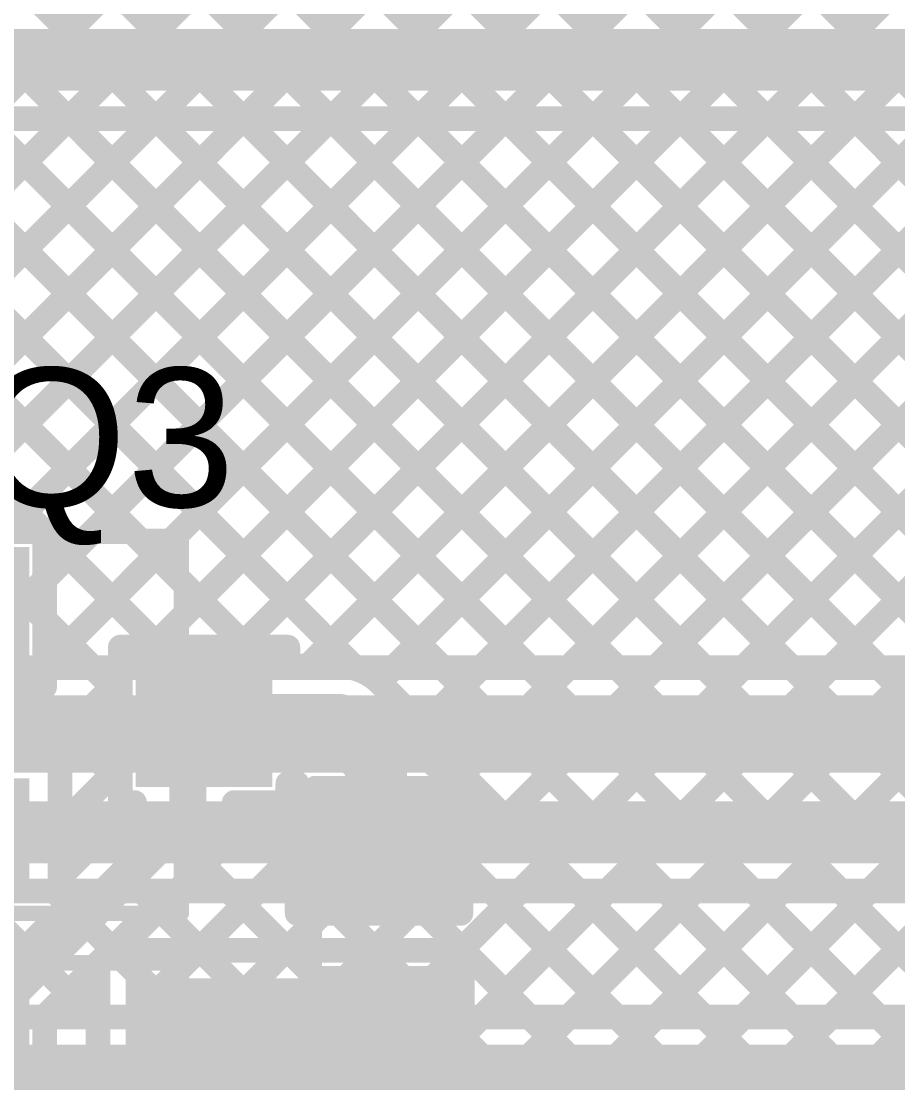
# Model space of a CAD drawing. Header units: millimetres. Extents: x -0.08 to 7.12, y -0.08 to 3.98.
# Drawn here: x 4.8322 to 5.1159, y 3.1992 to 3.5427 of the extents above; entities that cross this region are included whole.
import ezdxf

# ---------------------------------------------------------------- set-up
doc = ezdxf.new("R2010")
doc.units = ezdxf.units.MM
doc.header["$MEASUREMENT"] = 0
for name, color, linetype in [('BottomLayer', 5, 'Continuous'), ('TopLayer', 1, 'Continuous'), ('TopOverlay', 2, 'Continuous'), ('TopPaste', 8, 'Continuous'), ('TopSolder', 216, 'Continuous')]:
    doc.layers.add(name, color=color, linetype=linetype)
doc.styles.add('Arial', font='', dxfattribs={"height": 0.2})
doc.styles.get('Arial').set_extended_font_data('Arial')

# ---------------------------------------------------------------- blocks, each defined once
blk = doc.blocks.new('RES_0603_41')
at = {"layer": 'TopLayer'}
for points in [[(-0.015, 0.0175), (-0.015, -0.0175), (-0.045, -0.0175), (-0.045, 0.0175)], [(0.045, 0.0175), (0.045, -0.0175), (0.015, -0.0175), (0.015, 0.0175)]]:
    blk.add_hatch(color=1, dxfattribs=at).paths.add_polyline_path(points)
at = {"layer": 'TopPaste'}
for points in [[(-0.015, 0.0175), (-0.015, -0.0175), (-0.045, -0.0175), (-0.045, 0.0175)], [(0.045, 0.0175), (0.045, -0.0175), (0.015, -0.0175), (0.015, 0.0175)]]:
    blk.add_hatch(color=8, dxfattribs=at).paths.add_polyline_path(points)
at = {"layer": 'TopSolder'}
for points in [[(-0.011, 0.0215), (-0.011, -0.0215), (-0.049, -0.0215), (-0.049, 0.0215)], [(0.049, 0.0215), (0.049, -0.0215), (0.011, -0.0215), (0.011, 0.0215)]]:
    blk.add_hatch(color=216, dxfattribs=at).paths.add_polyline_path(points)
at = {"layer": 'TopOverlay', "const_width": 0.005}
for points in [[(-0.048, 0.021), (0.048, 0.021)], [(-0.048, 0.021), (-0.048, -0.021)], [(0.048, 0.021), (0.048, -0.021)], [(-0.048, -0.021), (0.048, -0.021)]]:
    blk.add_lwpolyline(points, dxfattribs=at)
at = {"layer": 'TopOverlay', "const_width": 0.0025}
for points in [[(-0.04925, 0.021, 1), (-0.04675, 0.021, 1)], [(-0.04925, 0.021, 1), (-0.04675, 0.021, 1)], [(0.04675, 0.021, 1), (0.04925, 0.021, 1)], [(0.04675, 0.021, 1), (0.04925, 0.021, 1)], [(-0.04925, -0.021, 1), (-0.04675, -0.021, 1)], [(-0.04925, -0.021, 1), (-0.04675, -0.021, 1)], [(0.04675, -0.021, 1), (0.04925, -0.021, 1)], [(0.04675, -0.021, 1), (0.04925, -0.021, 1)]]:
    blk.add_lwpolyline(points, format="xyb", close=True, dxfattribs=at)
blk = doc.blocks.new('SOT_23_61')
at = {"layer": 'TopLayer'}
for points in [[(-0.01614, 0.05748), (0.01614, 0.05748), (0.01614, 0.02126), (-0.01614, 0.02126)], [(-0.05354, -0.02126), (-0.02126, -0.02126), (-0.02126, -0.05748), (-0.05354, -0.05748)], [(0.02126, -0.02126), (0.05354, -0.02126), (0.05354, -0.05748), (0.02126, -0.05748)]]:
    blk.add_hatch(color=1, dxfattribs=at).paths.add_polyline_path(points)
at = {"layer": 'TopPaste'}
for points in [[(-0.01614, 0.05748), (0.01614, 0.05748), (0.01614, 0.02126), (-0.01614, 0.02126)], [(-0.05354, -0.02126), (-0.02126, -0.02126), (-0.02126, -0.05748), (-0.05354, -0.05748)], [(0.02126, -0.02126), (0.05354, -0.02126), (0.05354, -0.05748), (0.02126, -0.05748)]]:
    blk.add_hatch(color=8, dxfattribs=at).paths.add_polyline_path(points)
at = {"layer": 'TopSolder'}
for points in [[(-0.02014, 0.06148), (0.02014, 0.06148), (0.02014, 0.01726), (-0.02014, 0.01726)], [(-0.05754, -0.01726), (-0.01726, -0.01726), (-0.01726, -0.06148), (-0.05754, -0.06148)], [(0.01726, -0.01726), (0.05754, -0.01726), (0.05754, -0.06148), (0.01726, -0.06148)]]:
    blk.add_hatch(color=216, dxfattribs=at).paths.add_polyline_path(points)
at = {"layer": 'TopOverlay', "const_width": 0.005}
for points in [[(-0.061, -0.023), (-0.061, 0.032)], [(-0.022, 0.032), (-0.061, 0.032)], [(0.061, 0.032), (0.022, 0.032)], [(0.061, -0.023), (0.061, 0.032)], [(0.013, -0.031), (-0.013, -0.031)], [(-0.061, -0.046), (-0.066, -0.041)], [(-0.066, -0.051), (-0.066, -0.041)], [(-0.066, -0.051), (-0.061, -0.046)]]:
    blk.add_lwpolyline(points, dxfattribs=at)
at = {"layer": 'TopOverlay', "const_width": 0.0025}
for points in [[(-0.06225, 0.032, 1), (-0.05975, 0.032, 1)], [(-0.06225, 0.032, 1), (-0.05975, 0.032, 1)], [(-0.02325, 0.032, 1), (-0.02075, 0.032, 1)], [(0.02075, 0.032, 1), (0.02325, 0.032, 1)], [(0.05975, 0.032, 1), (0.06225, 0.032, 1)], [(0.05975, 0.032, 1), (0.06225, 0.032, 1)], [(-0.06225, -0.023, 1), (-0.05975, -0.023, 1)], [(0.05975, -0.023, 1), (0.06225, -0.023, 1)], [(-0.01425, -0.031, 1), (-0.01175, -0.031, 1)], [(0.01175, -0.031, 1), (0.01425, -0.031, 1)], [(-0.06725, -0.041, 1), (-0.06475, -0.041, 1)], [(-0.06725, -0.041, 1), (-0.06475, -0.041, 1)], [(-0.06225, -0.046, 1), (-0.05975, -0.046, 1)], [(-0.06225, -0.046, 1), (-0.05975, -0.046, 1)], [(-0.06725, -0.051, 1), (-0.06475, -0.051, 1)], [(-0.06725, -0.051, 1), (-0.06475, -0.051, 1)]]:
    blk.add_lwpolyline(points, format="xyb", close=True, dxfattribs=at)
blk = doc.blocks.new('SOT_23_62')
at = {"layer": 'TopLayer'}
for points in [[(-0.01614, 0.05748), (0.01614, 0.05748), (0.01614, 0.02126), (-0.01614, 0.02126)], [(-0.05354, -0.02126), (-0.02126, -0.02126), (-0.02126, -0.05748), (-0.05354, -0.05748)], [(0.02126, -0.02126), (0.05354, -0.02126), (0.05354, -0.05748), (0.02126, -0.05748)]]:
    blk.add_hatch(color=1, dxfattribs=at).paths.add_polyline_path(points)
at = {"layer": 'TopPaste'}
for points in [[(-0.01614, 0.05748), (0.01614, 0.05748), (0.01614, 0.02126), (-0.01614, 0.02126)], [(-0.05354, -0.02126), (-0.02126, -0.02126), (-0.02126, -0.05748), (-0.05354, -0.05748)], [(0.02126, -0.02126), (0.05354, -0.02126), (0.05354, -0.05748), (0.02126, -0.05748)]]:
    blk.add_hatch(color=8, dxfattribs=at).paths.add_polyline_path(points)
at = {"layer": 'TopSolder'}
for points in [[(-0.02014, 0.06148), (0.02014, 0.06148), (0.02014, 0.01726), (-0.02014, 0.01726)], [(-0.05754, -0.01726), (-0.01726, -0.01726), (-0.01726, -0.06148), (-0.05754, -0.06148)], [(0.01726, -0.01726), (0.05754, -0.01726), (0.05754, -0.06148), (0.01726, -0.06148)]]:
    blk.add_hatch(color=216, dxfattribs=at).paths.add_polyline_path(points)
at = {"layer": 'TopOverlay', "const_width": 0.005}
for points in [[(-0.061, -0.023), (-0.061, 0.032)], [(-0.022, 0.032), (-0.061, 0.032)], [(0.061, 0.032), (0.022, 0.032)], [(0.061, -0.023), (0.061, 0.032)], [(0.013, -0.031), (-0.013, -0.031)], [(-0.061, -0.046), (-0.066, -0.041)], [(-0.066, -0.051), (-0.066, -0.041)], [(-0.066, -0.051), (-0.061, -0.046)]]:
    blk.add_lwpolyline(points, dxfattribs=at)
at = {"layer": 'TopOverlay', "const_width": 0.0025}
for points in [[(-0.06225, 0.032, 1), (-0.05975, 0.032, 1)], [(-0.06225, 0.032, 1), (-0.05975, 0.032, 1)], [(-0.02325, 0.032, 1), (-0.02075, 0.032, 1)], [(0.02075, 0.032, 1), (0.02325, 0.032, 1)], [(0.05975, 0.032, 1), (0.06225, 0.032, 1)], [(0.05975, 0.032, 1), (0.06225, 0.032, 1)], [(-0.06225, -0.023, 1), (-0.05975, -0.023, 1)], [(0.05975, -0.023, 1), (0.06225, -0.023, 1)], [(-0.01425, -0.031, 1), (-0.01175, -0.031, 1)], [(0.01175, -0.031, 1), (0.01425, -0.031, 1)], [(-0.06725, -0.041, 1), (-0.06475, -0.041, 1)], [(-0.06725, -0.041, 1), (-0.06475, -0.041, 1)], [(-0.06225, -0.046, 1), (-0.05975, -0.046, 1)], [(-0.06225, -0.046, 1), (-0.05975, -0.046, 1)], [(-0.06725, -0.051, 1), (-0.06475, -0.051, 1)], [(-0.06725, -0.051, 1), (-0.06475, -0.051, 1)]]:
    blk.add_lwpolyline(points, format="xyb", close=True, dxfattribs=at)

msp = doc.modelspace()

# ---------------------------------------------------------------- hatches: boundary and pattern name
at = {"layer": 'TopLayer'}
msp.add_hatch(color=1, dxfattribs=at).paths.add_polyline_path([(4.866, 3.141), (4.966, 3.141), (4.966, 3.233), (4.866, 3.233)])

# ---------------------------------------------------------------- linework, layer by layer
at = {"layer": 'BottomLayer'}
for points, const_width in [([(4.55434, 3.776), (4.99684, 3.3335)], 0.008), ([(4.58263, 3.776), (5.02513, 3.3335)], 0.008), ([(4.61091, 3.776), (5.05341, 3.3335)], 0.008), ([(4.6392, 3.776), (5.0817, 3.3335)], 0.008), ([(4.6416, 3.3335), (5.0841, 3.776)], 0.008), ([(4.66748, 3.776), (5.10998, 3.3335)], 0.008), ([(4.66989, 3.3335), (5.11239, 3.776)], 0.008), ([(4.69576, 3.776), (5.13826, 3.3335)], 0.008), ([(4.69817, 3.3335), (5.14067, 3.776)], 0.008), ([(4.72405, 3.776), (5.16655, 3.3335)], 0.008), ([(4.72646, 3.3335), (5.16896, 3.776)], 0.008), ([(4.75233, 3.776), (5.19196, 3.33637)], 0.008), ([(4.75474, 3.3335), (5.19724, 3.776)], 0.008), ([(4.78062, 3.776), (5.20611, 3.35051)], 0.008), ([(4.78303, 3.3335), (5.22553, 3.776)], 0.008), ([(4.8089, 3.776), (5.22025, 3.36465)], 0.008), ([(4.8154, 3.33759), (5.25381, 3.776)], 0.008), ([(4.83719, 3.776), (5.23439, 3.3788)], 0.008), ([(4.83959, 3.3335), (5.28209, 3.776)], 0.008), ([(4.86547, 3.776), (5.24853, 3.39294)], 0.008), ([(4.86788, 3.3335), (5.31038, 3.776)], 0.008), ([(4.89616, 3.3335), (5.33866, 3.776)], 0.008), ([(4.92445, 3.3335), (5.36695, 3.776)], 0.008), ([(4.95273, 3.3335), (5.39523, 3.776)], 0.008), ([(4.98102, 3.3335), (5.42352, 3.776)], 0.008), ([(5.0093, 3.3335), (5.4518, 3.776)], 0.008), ([(5.03758, 3.3335), (5.48008, 3.776)], 0.008), ([(5.06587, 3.3335), (5.50837, 3.776)], 0.008), ([(5.09415, 3.3335), (5.53665, 3.776)], 0.008), ([(4.65516, 3.6469), (4.96856, 3.3335)], 0.008), ([(4.55564, 3.63329), (4.85543, 3.3335)], 0.008), ([(4.58392, 3.63329), (4.88371, 3.3335)], 0.008), ([(4.6122, 3.63329), (4.91199, 3.3335)], 0.008), ([(4.64396, 3.62981), (4.94027, 3.3335)], 0.008), ([(4.82628, 3.3335), (5.18909, 3.3335)], 0.008), ([(4.812, 3.312), (5.198, 3.312)], 0.025), ([(4.6348, 3.2802), (5.3802, 3.2802)], 0.02), ([(4.64329, 3.2612), (5.3802, 3.2612)], 0.008), ([(4.81145, 3.2205), (4.85214, 3.2612)], 0.008), ([(4.81459, 3.2612), (4.85529, 3.2205)], 0.008), ([(4.83973, 3.2205), (4.88043, 3.2612)], 0.008), ([(4.84288, 3.2612), (4.88358, 3.2205)], 0.008), ([(4.86802, 3.2205), (4.90871, 3.2612)], 0.008), ([(4.87116, 3.2612), (4.91186, 3.2205)], 0.008), ([(4.8963, 3.2205), (4.937, 3.2612)], 0.008), ([(4.89945, 3.2612), (4.94014, 3.2205)], 0.008), ([(4.92458, 3.2205), (4.96528, 3.2612)], 0.008), ([(4.92773, 3.2612), (4.96843, 3.2205)], 0.008), ([(4.95287, 3.2205), (4.99357, 3.2612)], 0.008), ([(4.95602, 3.2612), (4.99671, 3.2205)], 0.008), ([(4.98115, 3.2205), (5.02185, 3.2612)], 0.008), ([(4.98429, 3.2612), (5.02499, 3.2205)], 0.008), ([(5.00944, 3.2205), (5.05013, 3.2612)], 0.008), ([(5.01258, 3.2612), (5.05327, 3.2205)], 0.008), ([(5.03772, 3.2205), (5.07842, 3.2612)], 0.008), ([(5.04086, 3.2612), (5.08156, 3.2205)], 0.008), ([(5.06601, 3.2205), (5.1067, 3.2612)], 0.008), ([(5.06915, 3.2612), (5.10984, 3.2205)], 0.008), ([(5.09429, 3.2205), (5.13499, 3.2612)], 0.008), ([(5.09743, 3.2612), (5.13813, 3.2205)], 0.008), ([(4.477, 3.2205), (5.48309, 3.2205)], 0.008), ([(4.477, 3.199), (5.492, 3.199)], 0.025)]:
    msp.add_lwpolyline(points, dxfattribs=dict(at, const_width=const_width))
at = {"layer": 'BottomLayer', "const_width": 0.004}
for points in [[(4.83759, 3.3335, 1), (4.84159, 3.3335, 1)], [(4.85343, 3.3335, 1), (4.85743, 3.3335, 1)], [(4.86588, 3.3335, 1), (4.86988, 3.3335, 1)], [(4.88171, 3.3335, 1), (4.88571, 3.3335, 1)], [(4.89416, 3.3335, 1), (4.89816, 3.3335, 1)], [(4.90999, 3.3335, 1), (4.91399, 3.3335, 1)], [(4.92245, 3.3335, 1), (4.92645, 3.3335, 1)], [(4.93827, 3.3335, 1), (4.94227, 3.3335, 1)], [(4.95073, 3.3335, 1), (4.95473, 3.3335, 1)], [(4.96656, 3.3335, 1), (4.97056, 3.3335, 1)], [(4.97902, 3.3335, 1), (4.98302, 3.3335, 1)], [(4.99484, 3.3335, 1), (4.99884, 3.3335, 1)], [(5.0073, 3.3335, 1), (5.0113, 3.3335, 1)], [(5.02313, 3.3335, 1), (5.02713, 3.3335, 1)], [(5.03558, 3.3335, 1), (5.03958, 3.3335, 1)], [(5.05141, 3.3335, 1), (5.05541, 3.3335, 1)], [(5.06387, 3.3335, 1), (5.06787, 3.3335, 1)], [(5.0797, 3.3335, 1), (5.0837, 3.3335, 1)], [(5.09215, 3.3335, 1), (5.09615, 3.3335, 1)], [(5.10798, 3.3335, 1), (5.11198, 3.3335, 1)], [(4.84088, 3.2612, 1), (4.84488, 3.2612, 1)], [(4.85014, 3.2612, 1), (4.85414, 3.2612, 1)], [(4.86916, 3.2612, 1), (4.87316, 3.2612, 1)], [(4.87843, 3.2612, 1), (4.88243, 3.2612, 1)], [(4.89745, 3.2612, 1), (4.90145, 3.2612, 1)], [(4.90671, 3.2612, 1), (4.91071, 3.2612, 1)], [(4.92573, 3.2612, 1), (4.92973, 3.2612, 1)], [(4.935, 3.2612, 1), (4.939, 3.2612, 1)], [(4.95402, 3.2612, 1), (4.95802, 3.2612, 1)], [(4.96328, 3.2612, 1), (4.96728, 3.2612, 1)], [(4.98229, 3.2612, 1), (4.98629, 3.2612, 1)], [(4.99157, 3.2612, 1), (4.99557, 3.2612, 1)], [(5.01058, 3.2612, 1), (5.01458, 3.2612, 1)], [(5.01985, 3.2612, 1), (5.02385, 3.2612, 1)], [(5.03886, 3.2612, 1), (5.04286, 3.2612, 1)], [(5.04813, 3.2612, 1), (5.05213, 3.2612, 1)], [(5.06715, 3.2612, 1), (5.07115, 3.2612, 1)], [(5.07642, 3.2612, 1), (5.08042, 3.2612, 1)], [(5.09543, 3.2612, 1), (5.09943, 3.2612, 1)], [(5.1047, 3.2612, 1), (5.1087, 3.2612, 1)], [(4.83773, 3.2205, 1), (4.84173, 3.2205, 1)], [(4.85329, 3.2205, 1), (4.85729, 3.2205, 1)], [(4.86602, 3.2205, 1), (4.87002, 3.2205, 1)], [(4.88158, 3.2205, 1), (4.88558, 3.2205, 1)], [(4.8943, 3.2205, 1), (4.8983, 3.2205, 1)], [(4.90986, 3.2205, 1), (4.91386, 3.2205, 1)], [(4.92258, 3.2205, 1), (4.92658, 3.2205, 1)], [(4.93814, 3.2205, 1), (4.94214, 3.2205, 1)], [(4.95087, 3.2205, 1), (4.95487, 3.2205, 1)], [(4.96643, 3.2205, 1), (4.97043, 3.2205, 1)], [(4.97915, 3.2205, 1), (4.98315, 3.2205, 1)], [(4.99471, 3.2205, 1), (4.99871, 3.2205, 1)], [(5.00744, 3.2205, 1), (5.01144, 3.2205, 1)], [(5.02299, 3.2205, 1), (5.02699, 3.2205, 1)], [(5.03572, 3.2205, 1), (5.03972, 3.2205, 1)], [(5.05127, 3.2205, 1), (5.05527, 3.2205, 1)], [(5.06401, 3.2205, 1), (5.06801, 3.2205, 1)], [(5.07956, 3.2205, 1), (5.08356, 3.2205, 1)], [(5.09229, 3.2205, 1), (5.09629, 3.2205, 1)], [(5.10784, 3.2205, 1), (5.11184, 3.2205, 1)]]:
    msp.add_lwpolyline(points, format="xyb", close=True, dxfattribs=at)
at = {"layer": 'TopLayer'}
for points, const_width in [([(4.68361, 3.5302), (5.5072, 3.5302)], 0.02), ([(4.72013, 3.5112), (5.5072, 3.5112)], 0.008), ([(4.72013, 3.38375), (4.84759, 3.5112)], 0.008), ([(4.72013, 3.35546), (4.87587, 3.5112)], 0.008), ([(4.73429, 3.5112), (4.90535, 3.34014)], 0.008), ([(4.76246, 3.3695), (4.90415, 3.5112)], 0.008), ([(4.76258, 3.5112), (4.94063, 3.33315)], 0.008), ([(4.79086, 3.5112), (5.406, 2.89606)], 0.008), ([(4.79878, 3.37754), (4.93244, 3.5112)], 0.008), ([(4.81915, 3.5112), (5.406, 2.92434)], 0.008), ([(4.82707, 3.37754), (4.96072, 3.5112)], 0.008), ([(4.83974, 3.36193), (4.98901, 3.5112)], 0.008), ([(4.83974, 3.33365), (5.01729, 3.5112)], 0.008), ([(4.84743, 3.5112), (5.406, 2.95263)], 0.008), ([(4.87452, 3.34014), (5.04558, 3.5112)], 0.008), ([(4.87571, 3.5112), (5.406, 2.98091)], 0.008), ([(4.9028, 3.34014), (5.07386, 3.5112)], 0.008), ([(4.904, 3.5112), (5.406, 3.0092)], 0.008), ([(4.92495, 3.334), (5.10214, 3.5112)], 0.008), ([(4.93228, 3.5112), (5.406, 3.03748)], 0.008), ([(4.94805, 3.32881), (5.13043, 3.5112)], 0.008), ([(4.96057, 3.5112), (5.406, 3.06576)], 0.008), ([(4.96208, 3.31456), (5.15871, 3.5112)], 0.008), ([(4.9625, 3.06043), (5.41327, 3.5112)], 0.008), ([(4.9625, 3.08871), (5.38499, 3.5112)], 0.008), ([(4.9625, 3.11699), (5.3567, 3.5112)], 0.008), ([(4.97437, 3.242), (5.24357, 3.5112)], 0.008), ([(4.9745, 3.27042), (5.21528, 3.5112)], 0.008), ([(4.9745, 3.2987), (5.187, 3.5112)], 0.008), ([(4.975, 3.21435), (5.27185, 3.5112)], 0.008), ([(4.975, 3.18606), (5.30013, 3.5112)], 0.008), ([(4.975, 3.15778), (5.32842, 3.5112)], 0.008), ([(4.98885, 3.5112), (5.406, 3.09405)], 0.008), ([(5.01714, 3.5112), (5.40556, 3.12278)], 0.008), ([(5.04542, 3.5112), (5.41101, 3.14561)], 0.008), ([(5.0737, 3.5112), (6.43375, 2.15115)], 0.008), ([(5.10199, 3.5112), (6.4395, 2.17369)], 0.008), ([(4.72013, 3.49708), (4.83967, 3.37754)], 0.008), ([(4.78552, 3.37754), (4.83974, 3.37754)], 0.008), ([(4.83974, 3.32726), (4.83974, 3.37754)], 0.008), ([(4.83974, 3.37747), (4.87707, 3.34014)], 0.008), ([(4.83974, 3.34919), (4.86426, 3.32467)], 0.008), ([(4.86426, 3.34014), (4.91848, 3.34014)], 0.008), ([(4.86426, 3.28986), (4.86426, 3.34014)], 0.008), ([(4.91848, 3.334), (4.91848, 3.34014)], 0.008), ([(4.91848, 3.334), (4.935, 3.334)], 0.008), ([(4.84212, 3.30774), (4.86426, 3.32988)], 0.008), ([(4.94846, 3.32841), (4.96041, 3.31646)], 0.008), ([(4.83282, 3.32726), (4.83974, 3.32726)], 0.008), ([(4.83338, 3.32726), (4.86426, 3.29638)], 0.008), ([(4.89137, 3.315), (4.935, 3.315)], 0.02), ([(4.935, 3.315), (4.947, 3.303)], 0.02), ([(4.88612, 3.30975), (4.89137, 3.315)], 0.012), ([(4.812, 3.312), (4.83381, 3.312)], 0.01), ([(4.88612, 3.28592), (4.88612, 3.30975)], 0.012), ([(4.83746, 3.30774), (4.84474, 3.30774)], 0.008), ([(4.84474, 3.26576), (4.84474, 3.30774)], 0.008), ([(4.947, 3.273), (4.947, 3.303)], 0.02), ([(4.96515, 3.30863), (4.97177, 3.302)], 0.008), ([(4.84474, 3.28208), (4.86426, 3.3016)], 0.008), ([(4.966, 3.302), (4.9745, 3.302)], 0.008), ([(4.97177, 3.302), (4.9745, 3.29927)], 0.008), ([(4.9745, 3.254), (4.9745, 3.302)], 0.008), ([(4.9745, 3.29927), (5.406, 2.86777)], 0.008), ([(4.91848, 3.296), (4.9215, 3.296)], 0.008), ([(4.91848, 3.28986), (4.91848, 3.296)], 0.008), ([(4.9215, 3.254), (4.9215, 3.296)], 0.008), ([(4.82474, 3.22454), (4.88612, 3.28592)], 0.012), ([(4.84474, 3.26576), (4.86884, 3.28986)], 0.008), ([(4.84474, 3.28762), (4.85567, 3.27669)], 0.008), ([(4.86426, 3.28986), (4.86884, 3.28986)], 0.008), ([(4.90032, 3.28108), (4.90909, 3.28986)], 0.008), ([(4.90112, 3.28592), (4.90112, 3.28986)], 0.008), ([(4.90112, 3.28986), (4.91848, 3.28986)], 0.008), ([(4.90112, 3.28781), (4.9215, 3.26743)], 0.008), ([(4.81263, 3.2776), (4.84074, 3.2776)], 0.01), ([(4.86341, 3.242), (4.89672, 3.27531)], 0.008), ([(4.88952, 3.242), (4.9215, 3.27398)], 0.008), ([(4.9745, 3.27099), (5.406, 2.83949)], 0.008), ([(4.89103, 3.26962), (4.91864, 3.242)], 0.008), ([(4.87688, 3.25547), (4.89036, 3.242)], 0.008), ([(4.9178, 3.242), (4.9298, 3.254)], 0.008), ([(4.9215, 3.254), (4.947, 3.254)], 0.008), ([(4.93493, 3.254), (4.94693, 3.242)], 0.008), ([(4.94608, 3.242), (4.95808, 3.254)], 0.008), ([(4.947, 3.254), (4.9745, 3.254)], 0.008), ([(4.96321, 3.254), (5.406, 2.81121)], 0.008), ([(4.86341, 3.242), (4.9215, 3.242)], 0.008), ([(4.9215, 3.242), (4.9745, 3.242)], 0.008), ([(4.9215, 3.242), (4.9745, 3.242)], 0.008), ([(4.975, 3.132), (4.975, 3.242)], 0.008), ([(4.83974, 3.21833), (4.857, 3.23559)], 0.008), ([(4.857, 3.132), (4.857, 3.23559)], 0.008), ([(4.8486, 3.22719), (4.857, 3.21879)], 0.008), ([(4.947, 3.219), (4.948, 3.22)], 0.02), ([(4.947, 3.189), (4.947, 3.219)], 0.02), ([(4.83974, 3.18926), (4.83974, 3.21833)], 0.008), ([(4.916, 3.177), (4.916, 3.187)], 0.075), ([(4.975, 3.21393), (5.09079, 3.09814)], 0.008), ([(4.83974, 3.19222), (4.857, 3.20948)], 0.008), ([(4.916, 2.91), (4.916, 3.177)], 0.075), ([(4.83974, 3.20777), (4.857, 3.19051)], 0.008)]:
    msp.add_lwpolyline(points, dxfattribs=dict(at, const_width=const_width))
for points, const_width in [([(4.84543, 3.5112, 1), (4.84943, 3.5112, 1)], 0.004), ([(4.84559, 3.5112, 1), (4.84959, 3.5112, 1)], 0.004), ([(4.87371, 3.5112, 1), (4.87771, 3.5112, 1)], 0.004), ([(4.87387, 3.5112, 1), (4.87787, 3.5112, 1)], 0.004), ([(4.902, 3.5112, 1), (4.906, 3.5112, 1)], 0.004), ([(4.90215, 3.5112, 1), (4.90615, 3.5112, 1)], 0.004), ([(4.93028, 3.5112, 1), (4.93428, 3.5112, 1)], 0.004), ([(4.93044, 3.5112, 1), (4.93444, 3.5112, 1)], 0.004), ([(4.95857, 3.5112, 1), (4.96257, 3.5112, 1)], 0.004), ([(4.95872, 3.5112, 1), (4.96272, 3.5112, 1)], 0.004), ([(4.98685, 3.5112, 1), (4.99085, 3.5112, 1)], 0.004), ([(4.98701, 3.5112, 1), (4.99101, 3.5112, 1)], 0.004), ([(5.01514, 3.5112, 1), (5.01914, 3.5112, 1)], 0.004), ([(5.01529, 3.5112, 1), (5.01929, 3.5112, 1)], 0.004), ([(5.04342, 3.5112, 1), (5.04742, 3.5112, 1)], 0.004), ([(5.04358, 3.5112, 1), (5.04758, 3.5112, 1)], 0.004), ([(5.0717, 3.5112, 1), (5.0757, 3.5112, 1)], 0.004), ([(5.07186, 3.5112, 1), (5.07586, 3.5112, 1)], 0.004), ([(5.09999, 3.5112, 1), (5.10399, 3.5112, 1)], 0.004), ([(5.10014, 3.5112, 1), (5.10414, 3.5112, 1)], 0.004), ([(4.83767, 3.37754, 1), (4.84167, 3.37754, 1)], 0.004), ([(4.83774, 3.37754, 1), (4.84174, 3.37754, 1)], 0.004), ([(4.83774, 3.37754, 1), (4.84174, 3.37754, 1)], 0.004), ([(4.83774, 3.37747, 1), (4.84174, 3.37747, 1)], 0.004), ([(4.83774, 3.36193, 1), (4.84174, 3.36193, 1)], 0.004), ([(4.83774, 3.34919, 1), (4.84174, 3.34919, 1)], 0.004), ([(4.86226, 3.34014, 1), (4.86626, 3.34014, 1)], 0.004), ([(4.86226, 3.34014, 1), (4.86626, 3.34014, 1)], 0.004), ([(4.87252, 3.34014, 1), (4.87652, 3.34014, 1)], 0.004), ([(4.87507, 3.34014, 1), (4.87907, 3.34014, 1)], 0.004), ([(4.9008, 3.34014, 1), (4.9048, 3.34014, 1)], 0.004), ([(4.90335, 3.34014, 1), (4.90735, 3.34014, 1)], 0.004), ([(4.91648, 3.34014, 1), (4.92048, 3.34014, 1)], 0.004), ([(4.91648, 3.34014, 1), (4.92048, 3.34014, 1)], 0.004), ([(4.83774, 3.33365, 1), (4.84174, 3.33365, 1)], 0.004), ([(4.91648, 3.334, 1), (4.92048, 3.334, 1)], 0.004), ([(4.91648, 3.334, 1), (4.92048, 3.334, 1)], 0.004), ([(4.92295, 3.334, 1), (4.92695, 3.334, 1)], 0.004), ([(4.933, 3.334, 1), (4.937, 3.334, 1)], 0.004), ([(4.933, 3.334, 1), (4.937, 3.334, 1)], 0.004), ([(4.933, 3.334, 1), (4.937, 3.334, 1)], 0.004), ([(4.93863, 3.33315, 1), (4.94263, 3.33315, 1)], 0.004), ([(4.86226, 3.32988, 1), (4.86626, 3.32988, 1)], 0.004), ([(4.94605, 3.32881, 1), (4.95005, 3.32881, 1)], 0.004), ([(4.94644, 3.32843, 1), (4.95043, 3.32843, 1)], 0.004), ([(4.94646, 3.32841, 1), (4.95046, 3.32841, 1)], 0.004), ([(4.94646, 3.32841, 1), (4.95046, 3.32841, 1)], 0.004), ([(4.83082, 3.32726, 1), (4.83482, 3.32726, 1)], 0.004), ([(4.83082, 3.32726, 1), (4.83482, 3.32726, 1)], 0.004), ([(4.83138, 3.32726, 1), (4.83538, 3.32726, 1)], 0.004), ([(4.83774, 3.32726, 1), (4.84174, 3.32726, 1)], 0.004), ([(4.83774, 3.32726, 1), (4.84174, 3.32726, 1)], 0.004), ([(4.86226, 3.32467, 1), (4.86626, 3.32467, 1)], 0.004), ([(4.88637, 3.315, 1), (4.89637, 3.315, 1)], 0.01), ([(4.93, 3.315, 1), (4.94, 3.315, 1)], 0.01), ([(4.93, 3.315, 1), (4.94, 3.315, 1)], 0.01), ([(4.88837, 3.315, 1), (4.89437, 3.315, 1)], 0.006), ([(4.95841, 3.31646, 1), (4.96241, 3.31646, 1)], 0.004), ([(4.95841, 3.31646, 1), (4.96241, 3.31646, 1)], 0.004), ([(4.95843, 3.31643, 1), (4.96244, 3.31643, 1)], 0.004), ([(4.96008, 3.31456, 1), (4.96408, 3.31456, 1)], 0.004), ([(4.83131, 3.312, 1), (4.83631, 3.312, 1)], 0.005), ([(4.83581, 3.312, 1), (4.83981, 3.312, 1)], 0.004), ([(4.83581, 3.312, 1), (4.83981, 3.312, 1)], 0.004), ([(4.88312, 3.30975, 1), (4.88912, 3.30975, 1)], 0.006), ([(4.88312, 3.30975, 1), (4.88912, 3.30975, 1)], 0.006), ([(4.83546, 3.30774, 1), (4.83946, 3.30774, 1)], 0.004), ([(4.83546, 3.30774, 1), (4.83946, 3.30774, 1)], 0.004), ([(4.84012, 3.30774, 1), (4.84412, 3.30774, 1)], 0.004), ([(4.84274, 3.30774, 1), (4.84674, 3.30774, 1)], 0.004), ([(4.84274, 3.30774, 1), (4.84674, 3.30774, 1)], 0.004), ([(4.942, 3.303, 1), (4.952, 3.303, 1)], 0.01), ([(4.942, 3.303, 1), (4.952, 3.303, 1)], 0.01), ([(4.96315, 3.30863, 1), (4.96715, 3.30863, 1)], 0.004), ([(4.86226, 3.3016, 1), (4.86626, 3.3016, 1)], 0.004), ([(4.964, 3.303, 1), (4.968, 3.303, 1)], 0.004), ([(4.964, 3.303, 1), (4.968, 3.303, 1)], 0.004), ([(4.964, 3.302, 1), (4.968, 3.302, 1)], 0.004), ([(4.96977, 3.302, 1), (4.97377, 3.302, 1)], 0.004), ([(4.96977, 3.302, 1), (4.97377, 3.302, 1)], 0.004), ([(4.9725, 3.302, 1), (4.9765, 3.302, 1)], 0.004), ([(4.9725, 3.302, 1), (4.9765, 3.302, 1)], 0.004), ([(4.9725, 3.29927, 1), (4.9765, 3.29927, 1)], 0.004), ([(4.9725, 3.29927, 1), (4.9765, 3.29927, 1)], 0.004), ([(4.9725, 3.2987, 1), (4.9765, 3.2987, 1)], 0.004), ([(4.86226, 3.29638, 1), (4.86626, 3.29638, 1)], 0.004), ([(4.91648, 3.296, 1), (4.92048, 3.296, 1)], 0.004), ([(4.91648, 3.296, 1), (4.92048, 3.296, 1)], 0.004), ([(4.9195, 3.296, 1), (4.9235, 3.296, 1)], 0.004), ([(4.9195, 3.296, 1), (4.9235, 3.296, 1)], 0.004), ([(4.84274, 3.28762, 1), (4.84674, 3.28762, 1)], 0.004), ([(4.86226, 3.28986, 1), (4.86626, 3.28986, 1)], 0.004), ([(4.86226, 3.28986, 1), (4.86626, 3.28986, 1)], 0.004), ([(4.86684, 3.28986, 1), (4.87084, 3.28986, 1)], 0.004), ([(4.86684, 3.28986, 1), (4.87084, 3.28986, 1)], 0.004), ([(4.88312, 3.28592, 1), (4.88912, 3.28592, 1)], 0.006), ([(4.88312, 3.28592, 1), (4.88912, 3.28592, 1)], 0.006), ([(4.89912, 3.28986, 1), (4.90312, 3.28986, 1)], 0.004), ([(4.89912, 3.28986, 1), (4.90312, 3.28986, 1)], 0.004), ([(4.89912, 3.28781, 1), (4.90312, 3.28781, 1)], 0.004), ([(4.90709, 3.28986, 1), (4.91109, 3.28986, 1)], 0.004), ([(4.91648, 3.28986, 1), (4.92048, 3.28986, 1)], 0.004), ([(4.91648, 3.28986, 1), (4.92048, 3.28986, 1)], 0.004), ([(4.89912, 3.28592, 1), (4.90312, 3.28592, 1)], 0.004), ([(4.89912, 3.28592, 1), (4.90312, 3.28592, 1)], 0.004), ([(4.89912, 3.28592, 1), (4.90312, 3.28592, 1)], 0.004), ([(4.84274, 3.28208, 1), (4.84674, 3.28208, 1)], 0.004), ([(4.89832, 3.28108, 1), (4.90232, 3.28108, 1)], 0.004), ([(4.83824, 3.2776, 1), (4.84324, 3.2776, 1)], 0.005), ([(4.85367, 3.27669, 1), (4.85767, 3.27669, 1)], 0.004), ([(4.942, 3.273, 1), (4.952, 3.273, 1)], 0.01), ([(4.89472, 3.27531, 1), (4.89872, 3.27531, 1)], 0.004), ([(4.89472, 3.27531, 1), (4.89872, 3.27531, 1)], 0.004), ([(4.89473, 3.27532, 1), (4.89873, 3.27532, 1)], 0.004), ([(4.9195, 3.27398, 1), (4.9235, 3.27398, 1)], 0.004), ([(4.9725, 3.27099, 1), (4.9765, 3.27099, 1)], 0.004), ([(4.9725, 3.27042, 1), (4.9765, 3.27042, 1)], 0.004), ([(4.88903, 3.26962, 1), (4.89303, 3.26962, 1)], 0.004), ([(4.9195, 3.26743, 1), (4.9235, 3.26743, 1)], 0.004), ([(4.84274, 3.26576, 1), (4.84674, 3.26576, 1)], 0.004), ([(4.84274, 3.26576, 1), (4.84674, 3.26576, 1)], 0.004), ([(4.87488, 3.25547, 1), (4.87888, 3.25547, 1)], 0.004), ([(4.9195, 3.254, 1), (4.9235, 3.254, 1)], 0.004), ([(4.9195, 3.254, 1), (4.9235, 3.254, 1)], 0.004), ([(4.9278, 3.254, 1), (4.9318, 3.254, 1)], 0.004), ([(4.93293, 3.254, 1), (4.93693, 3.254, 1)], 0.004), ([(4.945, 3.254, 1), (4.949, 3.254, 1)], 0.004), ([(4.945, 3.254, 1), (4.949, 3.254, 1)], 0.004), ([(4.95608, 3.254, 1), (4.96008, 3.254, 1)], 0.004), ([(4.96121, 3.254, 1), (4.96521, 3.254, 1)], 0.004), ([(4.9725, 3.254, 1), (4.9765, 3.254, 1)], 0.004), ([(4.9725, 3.254, 1), (4.9765, 3.254, 1)], 0.004), ([(4.86141, 3.242, 1), (4.86541, 3.242, 1)], 0.004), ([(4.86141, 3.242, 1), (4.86541, 3.242, 1)], 0.004), ([(4.88752, 3.242, 1), (4.89152, 3.242, 1)], 0.004), ([(4.88836, 3.242, 1), (4.89236, 3.242, 1)], 0.004), ([(4.9158, 3.242, 1), (4.9198, 3.242, 1)], 0.004), ([(4.91664, 3.242, 1), (4.92064, 3.242, 1)], 0.004), ([(4.9195, 3.242, 1), (4.9235, 3.242, 1)], 0.004), ([(4.9195, 3.242, 1), (4.9235, 3.242, 1)], 0.004), ([(4.9195, 3.242, 1), (4.9235, 3.242, 1)], 0.004), ([(4.94408, 3.242, 1), (4.94808, 3.242, 1)], 0.004), ([(4.94493, 3.242, 1), (4.94893, 3.242, 1)], 0.004), ([(4.97237, 3.242, 1), (4.97637, 3.242, 1)], 0.004), ([(4.9725, 3.242, 1), (4.9765, 3.242, 1)], 0.004), ([(4.9725, 3.242, 1), (4.9765, 3.242, 1)], 0.004), ([(4.973, 3.242, 1), (4.977, 3.242, 1)], 0.004), ([(4.855, 3.23559, 1), (4.859, 3.23559, 1)], 0.004), ([(4.855, 3.23559, 1), (4.859, 3.23559, 1)], 0.004), ([(4.8466, 3.22719, 1), (4.8506, 3.22719, 1)], 0.004), ([(4.943, 3.22, 1), (4.953, 3.22, 1)], 0.01), ([(4.942, 3.219, 1), (4.952, 3.219, 1)], 0.01), ([(4.942, 3.219, 1), (4.952, 3.219, 1)], 0.01), ([(4.83774, 3.21833, 1), (4.84174, 3.21833, 1)], 0.004), ([(4.83774, 3.21833, 1), (4.84174, 3.21833, 1)], 0.004), ([(4.855, 3.21879, 1), (4.859, 3.21879, 1)], 0.004), ([(4.89725, 3.187, 1), (4.93475, 3.187, 1)], 0.0375), ([(4.973, 3.21435, 1), (4.977, 3.21435, 1)], 0.004), ([(4.973, 3.21393, 1), (4.977, 3.21393, 1)], 0.004), ([(4.855, 3.20948, 1), (4.859, 3.20948, 1)], 0.004), ([(4.89725, 3.177, 1), (4.93475, 3.177, 1)], 0.0375), ([(4.89725, 3.177, 1), (4.93475, 3.177, 1)], 0.0375), ([(4.83774, 3.20777, 1), (4.84174, 3.20777, 1)], 0.004)]:
    msp.add_lwpolyline(points, format="xyb", close=True, dxfattribs=dict(at, const_width=const_width))
at = {"layer": 'TopLayer', "const_width": 0.008}
for points in [[(4.935, 3.334, -0.199451), (4.94846, 3.32841)], [(4.935, 3.334, -0.198912), (4.94843, 3.32843)], [(4.83282, 3.32726, -0.159472), (4.83781, 3.312)], [(4.96041, 3.31646, -0.199451), (4.966, 3.303)], [(4.96044, 3.31643, -0.198912), (4.966, 3.303)], [(4.83781, 3.312, -0.041473), (4.83746, 3.30774)], [(4.90112, 3.28592, -0.198912), (4.89672, 3.27531)], [(4.90112, 3.28592, -0.198764), (4.89673, 3.27532)]]:
    msp.add_lwpolyline(points, format="xyb", dxfattribs=at)

# ---------------------------------------------------------------- block references
for name, p, rotation in [('SOT_23_61', (4.852, 3.315), 270), ('RES_0603_41', (4.948, 3.248), 90), ('SOT_23_62', (4.852, 3.177), 270)]:
    msp.add_blockref(name, p, dxfattribs=dict(rotation=rotation))

# ---------------------------------------------------------------- texts
at = {"layer": 'TopOverlay', "style": 'Arial'}
msp.add_text('Q3', height=0.045, dxfattribs=at).set_placement((4.81751, 3.38551))

doc.saveas('drawing.dxf')
